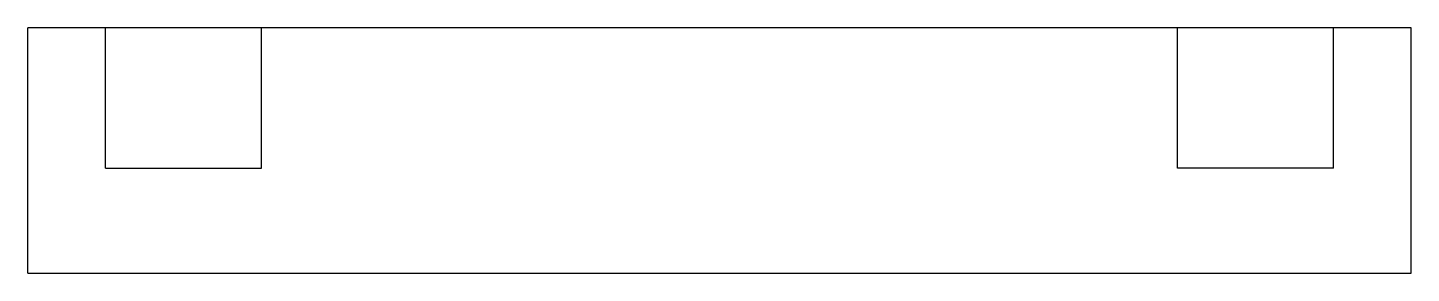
# Model space of a CAD drawing. Header units: inches. Extents: x -4.44 to 4.44, y -1.57 to 0.
import ezdxf

# ---------------------------------------------------------------- set-up
doc = ezdxf.new("R2010")
doc.units = ezdxf.units.IN
doc.header["$MEASUREMENT"] = 0

msp = doc.modelspace()

# ---------------------------------------------------------------- linework, layer by layer
at = {"color": 7, "linetype": 'Continuous', "lineweight": 25}
for p, q in [((4.437, 0), (-4.437, 0)), ((-4.437, -1.5748), (-4.437, 0)), ((-3.937, -0.9), (-3.937, 0)), ((-2.937, -0.9), (-2.937, 0)), ((2.937, -0.9), (2.937, 0)), ((3.937, -0.9), (3.937, 0)), ((4.437, -1.5748), (4.437, 0)), ((-3.937, -0.9), (-2.937, -0.9)), ((3.937, -0.9), (2.937, -0.9)), ((-4.437, -1.5748), (4.437, -1.5748))]:
    msp.add_line(p, q, dxfattribs=at)

doc.saveas('drawing.dxf')
